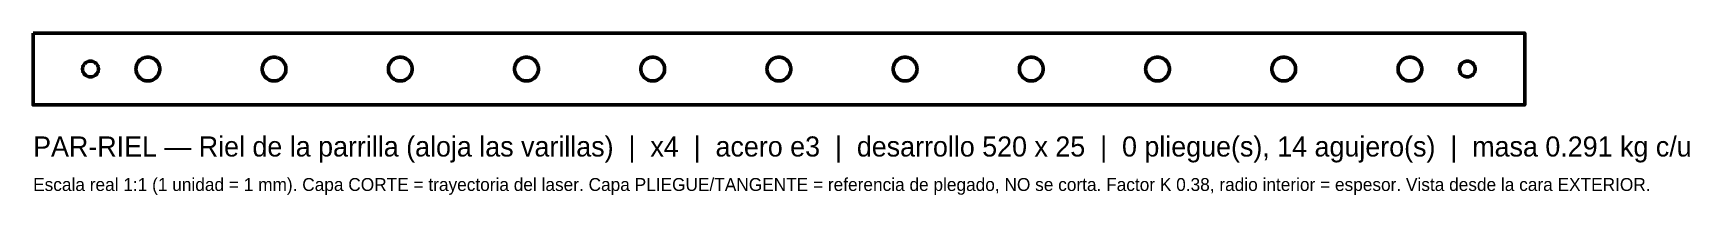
# Model space of a CAD drawing. Header units: millimetres. Extents: x 0 to 578, y -31 to 25.
import ezdxf

# ---------------------------------------------------------------- set-up
doc = ezdxf.new("R2010")
doc.units = ezdxf.units.MM
doc.layers.add('CORTE', color=1, linetype='CONTINUOUS', lineweight=50)
doc.layers.add('TEXTO', color=7, linetype='CONTINUOUS', lineweight=25)

msp = doc.modelspace()

# ---------------------------------------------------------------- linework, layer by layer
at = {"layer": 'CORTE'}
for points in [[(0, 25), (520, 25), (520, 0), (0, 0), (0, 25)], [(22.63, 13.3), (22.54, 13.55), (22.43, 13.8), (22.29, 14.03), (22.13, 14.24), (21.94, 14.44), (21.74, 14.63), (21.53, 14.79), (21.3, 14.93), (21.05, 15.04), (20.8, 15.13), (20.54, 15.2), (20.27, 15.24), (20, 15.25), (19.73, 15.24), (19.46, 15.2), (19.2, 15.13), (18.95, 15.04), (18.7, 14.93), (18.47, 14.79), (18.26, 14.63), (18.06, 14.44), (17.87, 14.24), (17.71, 14.03), (17.57, 13.8), (17.46, 13.55), (17.37, 13.3), (17.3, 13.04), (17.26, 12.77), (17.25, 12.5), (17.26, 12.23), (17.3, 11.96), (17.37, 11.7), (17.46, 11.45), (17.57, 11.2), (17.71, 10.97), (17.87, 10.76), (18.06, 10.56), (18.26, 10.37), (18.47, 10.21), (18.7, 10.07), (18.95, 9.96), (19.2, 9.87), (19.46, 9.8), (19.73, 9.76), (20, 9.75), (20.27, 9.76), (20.54, 9.8), (20.8, 9.87), (21.05, 9.96), (21.3, 10.07), (21.53, 10.21), (21.74, 10.37), (21.94, 10.56), (22.13, 10.76), (22.29, 10.97), (22.43, 11.2), (22.54, 11.45), (22.63, 11.7), (22.7, 11.96), (22.74, 12.23), (22.75, 12.5), (22.74, 12.77), (22.7, 13.04), (22.63, 13.3)], [(40.81, 16.57), (40.41, 16.63), (40, 16.65), (39.59, 16.63), (39.19, 16.57), (38.8, 16.47), (38.41, 16.33), (38.04, 16.16), (37.69, 15.95), (37.37, 15.71), (37.07, 15.43), (36.79, 15.13), (36.55, 14.81), (36.34, 14.46), (36.17, 14.09), (36.03, 13.7), (35.93, 13.31), (35.87, 12.91), (35.85, 12.5), (35.87, 12.09), (35.93, 11.69), (36.03, 11.3), (36.17, 10.91), (36.34, 10.54), (36.55, 10.19), (36.79, 9.87), (37.07, 9.57), (37.37, 9.29), (37.69, 9.05), (38.04, 8.84), (38.41, 8.67), (38.8, 8.53), (39.19, 8.43), (39.59, 8.37), (40, 8.35), (40.41, 8.37), (40.81, 8.43), (41.2, 8.53), (41.59, 8.67), (41.96, 8.84), (42.31, 9.05), (42.63, 9.29), (42.93, 9.57), (43.21, 9.87), (43.45, 10.19), (43.66, 10.54), (43.83, 10.91), (43.97, 11.3), (44.07, 11.69), (44.13, 12.09), (44.15, 12.5), (44.13, 12.91), (44.07, 13.31), (43.97, 13.7), (43.83, 14.09), (43.66, 14.46), (43.45, 14.81), (43.21, 15.13), (42.93, 15.43), (42.63, 15.71), (42.31, 15.95), (41.96, 16.16), (41.59, 16.33), (41.2, 16.47), (40.81, 16.57)], [(85.2, 16.47), (84.81, 16.57), (84.41, 16.63), (84, 16.65), (83.59, 16.63), (83.19, 16.57), (82.8, 16.47), (82.41, 16.33), (82.04, 16.16), (81.69, 15.95), (81.37, 15.71), (81.07, 15.43), (80.79, 15.13), (80.55, 14.81), (80.34, 14.46), (80.17, 14.09), (80.03, 13.7), (79.93, 13.31), (79.87, 12.91), (79.85, 12.5), (79.87, 12.09), (79.93, 11.69), (80.03, 11.3), (80.17, 10.91), (80.34, 10.54), (80.55, 10.19), (80.79, 9.87), (81.07, 9.57), (81.37, 9.29), (81.69, 9.05), (82.04, 8.84), (82.41, 8.67), (82.8, 8.53), (83.19, 8.43), (83.59, 8.37), (84, 8.35), (84.41, 8.37), (84.81, 8.43), (85.2, 8.53), (85.59, 8.67), (85.96, 8.84), (86.31, 9.05), (86.63, 9.29), (86.93, 9.57), (87.21, 9.87), (87.45, 10.19), (87.66, 10.54), (87.83, 10.91), (87.97, 11.3), (88.07, 11.69), (88.13, 12.09), (88.15, 12.5), (88.13, 12.91), (88.07, 13.31), (87.97, 13.7), (87.83, 14.09), (87.66, 14.46), (87.45, 14.81), (87.21, 15.13), (86.93, 15.43), (86.63, 15.71), (86.31, 15.95), (85.96, 16.16), (85.59, 16.33), (85.2, 16.47)], [(129.59, 16.33), (129.2, 16.47), (128.81, 16.57), (128.41, 16.63), (128, 16.65), (127.59, 16.63), (127.19, 16.57), (126.8, 16.47), (126.41, 16.33), (126.04, 16.16), (125.69, 15.95), (125.37, 15.71), (125.07, 15.43), (124.79, 15.13), (124.55, 14.81), (124.34, 14.46), (124.17, 14.09), (124.03, 13.7), (123.93, 13.31), (123.87, 12.91), (123.85, 12.5), (123.87, 12.09), (123.93, 11.69), (124.03, 11.3), (124.17, 10.91), (124.34, 10.54), (124.55, 10.19), (124.79, 9.87), (125.07, 9.57), (125.37, 9.29), (125.69, 9.05), (126.04, 8.84), (126.41, 8.67), (126.8, 8.53), (127.19, 8.43), (127.59, 8.37), (128, 8.35), (128.41, 8.37), (128.81, 8.43), (129.2, 8.53), (129.59, 8.67), (129.96, 8.84), (130.31, 9.05), (130.63, 9.29), (130.93, 9.57), (131.21, 9.87), (131.45, 10.19), (131.66, 10.54), (131.83, 10.91), (131.97, 11.3), (132.07, 11.69), (132.13, 12.09), (132.15, 12.5), (132.13, 12.91), (132.07, 13.31), (131.97, 13.7), (131.83, 14.09), (131.66, 14.46), (131.45, 14.81), (131.21, 15.13), (130.93, 15.43), (130.63, 15.71), (130.31, 15.95), (129.96, 16.16), (129.59, 16.33)], [(173.96, 16.16), (173.59, 16.33), (173.2, 16.47), (172.81, 16.57), (172.41, 16.63), (172, 16.65), (171.59, 16.63), (171.19, 16.57), (170.8, 16.47), (170.41, 16.33), (170.04, 16.16), (169.69, 15.95), (169.37, 15.71), (169.07, 15.43), (168.79, 15.13), (168.55, 14.81), (168.34, 14.46), (168.17, 14.09), (168.03, 13.7), (167.93, 13.31), (167.87, 12.91), (167.85, 12.5), (167.87, 12.09), (167.93, 11.69), (168.03, 11.3), (168.17, 10.91), (168.34, 10.54), (168.55, 10.19), (168.79, 9.87), (169.07, 9.57), (169.37, 9.29), (169.69, 9.05), (170.04, 8.84), (170.41, 8.67), (170.8, 8.53), (171.19, 8.43), (171.59, 8.37), (172, 8.35), (172.41, 8.37), (172.81, 8.43), (173.2, 8.53), (173.59, 8.67), (173.96, 8.84), (174.31, 9.05), (174.63, 9.29), (174.93, 9.57), (175.21, 9.87), (175.45, 10.19), (175.66, 10.54), (175.83, 10.91), (175.97, 11.3), (176.07, 11.69), (176.13, 12.09), (176.15, 12.5), (176.13, 12.91), (176.07, 13.31), (175.97, 13.7), (175.83, 14.09), (175.66, 14.46), (175.45, 14.81), (175.21, 15.13), (174.93, 15.43), (174.63, 15.71), (174.31, 15.95), (173.96, 16.16)], [(218.31, 15.95), (217.96, 16.16), (217.59, 16.33), (217.2, 16.47), (216.81, 16.57), (216.41, 16.63), (216, 16.65), (215.59, 16.63), (215.19, 16.57), (214.8, 16.47), (214.41, 16.33), (214.04, 16.16), (213.69, 15.95), (213.37, 15.71), (213.07, 15.43), (212.79, 15.13), (212.55, 14.81), (212.34, 14.46), (212.17, 14.09), (212.03, 13.7), (211.93, 13.31), (211.87, 12.91), (211.85, 12.5), (211.87, 12.09), (211.93, 11.69), (212.03, 11.3), (212.17, 10.91), (212.34, 10.54), (212.55, 10.19), (212.79, 9.87), (213.07, 9.57), (213.37, 9.29), (213.69, 9.05), (214.04, 8.84), (214.41, 8.67), (214.8, 8.53), (215.19, 8.43), (215.59, 8.37), (216, 8.35), (216.41, 8.37), (216.81, 8.43), (217.2, 8.53), (217.59, 8.67), (217.96, 8.84), (218.31, 9.05), (218.63, 9.29), (218.93, 9.57), (219.21, 9.87), (219.45, 10.19), (219.66, 10.54), (219.83, 10.91), (219.97, 11.3), (220.07, 11.69), (220.13, 12.09), (220.15, 12.5), (220.13, 12.91), (220.07, 13.31), (219.97, 13.7), (219.83, 14.09), (219.66, 14.46), (219.45, 14.81), (219.21, 15.13), (218.93, 15.43), (218.63, 15.71), (218.31, 15.95)], [(262.63, 15.71), (262.31, 15.95), (261.96, 16.16), (261.59, 16.33), (261.2, 16.47), (260.81, 16.57), (260.41, 16.63), (260, 16.65), (259.59, 16.63), (259.19, 16.57), (258.8, 16.47), (258.41, 16.33), (258.04, 16.16), (257.69, 15.95), (257.37, 15.71), (257.07, 15.43), (256.79, 15.13), (256.55, 14.81), (256.34, 14.46), (256.17, 14.09), (256.03, 13.7), (255.93, 13.31), (255.87, 12.91), (255.85, 12.5), (255.87, 12.09), (255.93, 11.69), (256.03, 11.3), (256.17, 10.91), (256.34, 10.54), (256.55, 10.19), (256.79, 9.87), (257.07, 9.57), (257.37, 9.29), (257.69, 9.05), (258.04, 8.84), (258.41, 8.67), (258.8, 8.53), (259.19, 8.43), (259.59, 8.37), (260, 8.35), (260.41, 8.37), (260.81, 8.43), (261.2, 8.53), (261.59, 8.67), (261.96, 8.84), (262.31, 9.05), (262.63, 9.29), (262.93, 9.57), (263.21, 9.87), (263.45, 10.19), (263.66, 10.54), (263.83, 10.91), (263.97, 11.3), (264.07, 11.69), (264.13, 12.09), (264.15, 12.5), (264.13, 12.91), (264.07, 13.31), (263.97, 13.7), (263.83, 14.09), (263.66, 14.46), (263.45, 14.81), (263.21, 15.13), (262.93, 15.43), (262.63, 15.71)], [(306.93, 15.43), (306.63, 15.71), (306.31, 15.95), (305.96, 16.16), (305.59, 16.33), (305.2, 16.47), (304.81, 16.57), (304.41, 16.63), (304, 16.65), (303.59, 16.63), (303.19, 16.57), (302.8, 16.47), (302.41, 16.33), (302.04, 16.16), (301.69, 15.95), (301.37, 15.71), (301.07, 15.43), (300.79, 15.13), (300.55, 14.81), (300.34, 14.46), (300.17, 14.09), (300.03, 13.7), (299.93, 13.31), (299.87, 12.91), (299.85, 12.5), (299.87, 12.09), (299.93, 11.69), (300.03, 11.3), (300.17, 10.91), (300.34, 10.54), (300.55, 10.19), (300.79, 9.87), (301.07, 9.57), (301.37, 9.29), (301.69, 9.05), (302.04, 8.84), (302.41, 8.67), (302.8, 8.53), (303.19, 8.43), (303.59, 8.37), (304, 8.35), (304.41, 8.37), (304.81, 8.43), (305.2, 8.53), (305.59, 8.67), (305.96, 8.84), (306.31, 9.05), (306.63, 9.29), (306.93, 9.57), (307.21, 9.87), (307.45, 10.19), (307.66, 10.54), (307.83, 10.91), (307.97, 11.3), (308.07, 11.69), (308.13, 12.09), (308.15, 12.5), (308.13, 12.91), (308.07, 13.31), (307.97, 13.7), (307.83, 14.09), (307.66, 14.46), (307.45, 14.81), (307.21, 15.13), (306.93, 15.43)], [(351.21, 15.13), (350.93, 15.43), (350.63, 15.71), (350.31, 15.95), (349.96, 16.16), (349.59, 16.33), (349.2, 16.47), (348.81, 16.57), (348.41, 16.63), (348, 16.65), (347.59, 16.63), (347.19, 16.57), (346.8, 16.47), (346.41, 16.33), (346.04, 16.16), (345.69, 15.95), (345.37, 15.71), (345.07, 15.43), (344.79, 15.13), (344.55, 14.81), (344.34, 14.46), (344.17, 14.09), (344.03, 13.7), (343.93, 13.31), (343.87, 12.91), (343.85, 12.5), (343.87, 12.09), (343.93, 11.69), (344.03, 11.3), (344.17, 10.91), (344.34, 10.54), (344.55, 10.19), (344.79, 9.87), (345.07, 9.57), (345.37, 9.29), (345.69, 9.05), (346.04, 8.84), (346.41, 8.67), (346.8, 8.53), (347.19, 8.43), (347.59, 8.37), (348, 8.35), (348.41, 8.37), (348.81, 8.43), (349.2, 8.53), (349.59, 8.67), (349.96, 8.84), (350.31, 9.05), (350.63, 9.29), (350.93, 9.57), (351.21, 9.87), (351.45, 10.19), (351.66, 10.54), (351.83, 10.91), (351.97, 11.3), (352.07, 11.69), (352.13, 12.09), (352.15, 12.5), (352.13, 12.91), (352.07, 13.31), (351.97, 13.7), (351.83, 14.09), (351.66, 14.46), (351.45, 14.81), (351.21, 15.13)], [(395.45, 14.81), (395.21, 15.13), (394.93, 15.43), (394.63, 15.71), (394.31, 15.95), (393.96, 16.16), (393.59, 16.33), (393.2, 16.47), (392.81, 16.57), (392.41, 16.63), (392, 16.65), (391.59, 16.63), (391.19, 16.57), (390.8, 16.47), (390.41, 16.33), (390.04, 16.16), (389.69, 15.95), (389.37, 15.71), (389.07, 15.43), (388.79, 15.13), (388.55, 14.81), (388.34, 14.46), (388.17, 14.09), (388.03, 13.7), (387.93, 13.31), (387.87, 12.91), (387.85, 12.5), (387.87, 12.09), (387.93, 11.69), (388.03, 11.3), (388.17, 10.91), (388.34, 10.54), (388.55, 10.19), (388.79, 9.87), (389.07, 9.57), (389.37, 9.29), (389.69, 9.05), (390.04, 8.84), (390.41, 8.67), (390.8, 8.53), (391.19, 8.43), (391.59, 8.37), (392, 8.35), (392.41, 8.37), (392.81, 8.43), (393.2, 8.53), (393.59, 8.67), (393.96, 8.84), (394.31, 9.05), (394.63, 9.29), (394.93, 9.57), (395.21, 9.87), (395.45, 10.19), (395.66, 10.54), (395.83, 10.91), (395.97, 11.3), (396.07, 11.69), (396.13, 12.09), (396.15, 12.5), (396.13, 12.91), (396.07, 13.31), (395.97, 13.7), (395.83, 14.09), (395.66, 14.46), (395.45, 14.81)], [(439.66, 14.46), (439.45, 14.81), (439.21, 15.13), (438.93, 15.43), (438.63, 15.71), (438.31, 15.95), (437.96, 16.16), (437.59, 16.33), (437.2, 16.47), (436.81, 16.57), (436.41, 16.63), (436, 16.65), (435.59, 16.63), (435.19, 16.57), (434.8, 16.47), (434.41, 16.33), (434.04, 16.16), (433.69, 15.95), (433.37, 15.71), (433.07, 15.43), (432.79, 15.13), (432.55, 14.81), (432.34, 14.46), (432.17, 14.09), (432.03, 13.7), (431.93, 13.31), (431.87, 12.91), (431.85, 12.5), (431.87, 12.09), (431.93, 11.69), (432.03, 11.3), (432.17, 10.91), (432.34, 10.54), (432.55, 10.19), (432.79, 9.87), (433.07, 9.57), (433.37, 9.29), (433.69, 9.05), (434.04, 8.84), (434.41, 8.67), (434.8, 8.53), (435.19, 8.43), (435.59, 8.37), (436, 8.35), (436.41, 8.37), (436.81, 8.43), (437.2, 8.53), (437.59, 8.67), (437.96, 8.84), (438.31, 9.05), (438.63, 9.29), (438.93, 9.57), (439.21, 9.87), (439.45, 10.19), (439.66, 10.54), (439.83, 10.91), (439.97, 11.3), (440.07, 11.69), (440.13, 12.09), (440.15, 12.5), (440.13, 12.91), (440.07, 13.31), (439.97, 13.7), (439.83, 14.09), (439.66, 14.46)], [(483.83, 14.09), (483.66, 14.46), (483.45, 14.81), (483.21, 15.13), (482.93, 15.43), (482.63, 15.71), (482.31, 15.95), (481.96, 16.16), (481.59, 16.33), (481.2, 16.47), (480.81, 16.57), (480.41, 16.63), (480, 16.65), (479.59, 16.63), (479.19, 16.57), (478.8, 16.47), (478.41, 16.33), (478.04, 16.16), (477.69, 15.95), (477.37, 15.71), (477.07, 15.43), (476.79, 15.13), (476.55, 14.81), (476.34, 14.46), (476.17, 14.09), (476.03, 13.7), (475.93, 13.31), (475.87, 12.91), (475.85, 12.5), (475.87, 12.09), (475.93, 11.69), (476.03, 11.3), (476.17, 10.91), (476.34, 10.54), (476.55, 10.19), (476.79, 9.87), (477.07, 9.57), (477.37, 9.29), (477.69, 9.05), (478.04, 8.84), (478.41, 8.67), (478.8, 8.53), (479.19, 8.43), (479.59, 8.37), (480, 8.35), (480.41, 8.37), (480.81, 8.43), (481.2, 8.53), (481.59, 8.67), (481.96, 8.84), (482.31, 9.05), (482.63, 9.29), (482.93, 9.57), (483.21, 9.87), (483.45, 10.19), (483.66, 10.54), (483.83, 10.91), (483.97, 11.3), (484.07, 11.69), (484.13, 12.09), (484.15, 12.5), (484.13, 12.91), (484.07, 13.31), (483.97, 13.7), (483.83, 14.09)], [(502.74, 12.77), (502.7, 13.04), (502.63, 13.3), (502.54, 13.55), (502.43, 13.8), (502.29, 14.03), (502.13, 14.24), (501.94, 14.44), (501.74, 14.63), (501.53, 14.79), (501.3, 14.93), (501.05, 15.04), (500.8, 15.13), (500.54, 15.2), (500.27, 15.24), (500, 15.25), (499.73, 15.24), (499.46, 15.2), (499.2, 15.13), (498.95, 15.04), (498.7, 14.93), (498.47, 14.79), (498.26, 14.63), (498.06, 14.44), (497.87, 14.24), (497.71, 14.03), (497.57, 13.8), (497.46, 13.55), (497.37, 13.3), (497.3, 13.04), (497.26, 12.77), (497.25, 12.5), (497.26, 12.23), (497.3, 11.96), (497.37, 11.7), (497.46, 11.45), (497.57, 11.2), (497.71, 10.97), (497.87, 10.76), (498.06, 10.56), (498.26, 10.37), (498.47, 10.21), (498.7, 10.07), (498.95, 9.96), (499.2, 9.87), (499.46, 9.8), (499.73, 9.76), (500, 9.75), (500.27, 9.76), (500.54, 9.8), (500.8, 9.87), (501.05, 9.96), (501.3, 10.07), (501.53, 10.21), (501.74, 10.37), (501.94, 10.56), (502.13, 10.76), (502.29, 10.97), (502.43, 11.2), (502.54, 11.45), (502.63, 11.7), (502.7, 11.96), (502.74, 12.23), (502.75, 12.5), (502.74, 12.77)]]:
    msp.add_lwpolyline(points, close=True, dxfattribs=at)

# ---------------------------------------------------------------- texts
at = {"layer": 'TEXTO'}
for s, height, p in [('PAR-RIEL — Riel de la parrilla (aloja las varillas)  |  x4  |  acero e3  |  desarrollo 520 x 25  |  0 pliegue(s), 14 agujero(s)  |  masa 0.291 kg c/u', 7, (0, -18)), ('Escala real 1:1 (1 unidad = 1 mm). Capa CORTE = trayectoria del laser. Capa PLIEGUE/TANGENTE = referencia de plegado, NO se corta. Factor K 0.38, radio interior = espesor. Vista desde la cara EXTERIOR.', 4.5, (0, -30))]:
    msp.add_text(s, height=height, dxfattribs=at).set_placement(p)

doc.saveas('drawing.dxf')
